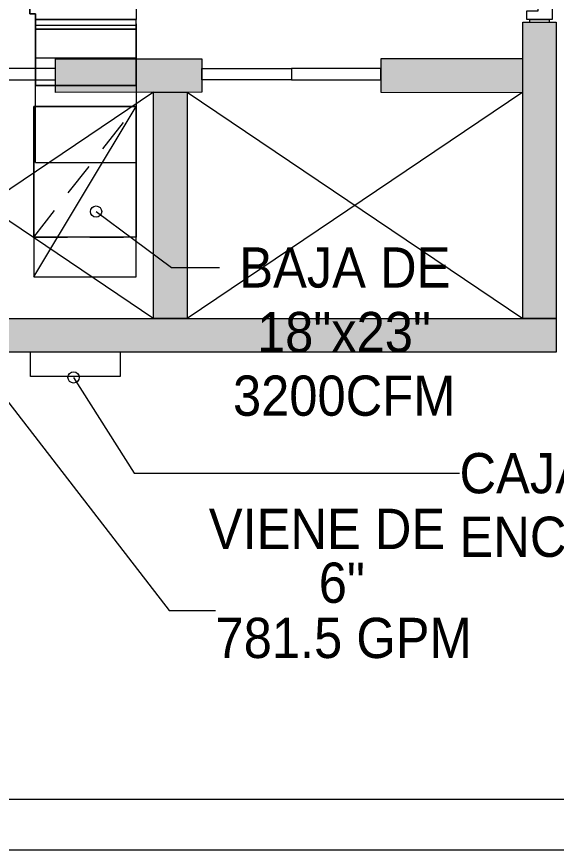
# Model space of a CAD drawing. Header units: metres. Extents: x 31.9 to 124, y -29 to 44.
# Drawn here: x 66.242 to 68.654, y -16.565 to -12.837 of the extents above; entities that cross this region are included whole.
import ezdxf

# ---------------------------------------------------------------- set-up
doc = ezdxf.new("R2010")
doc.units = ezdxf.units.M
doc.header["$LTSCALE"] = 100
doc.linetypes.add('Hidden 1_5', pattern=[0.0022, 0.0015, -0.0007])
doc.layers.add('A-DETL', color=7, linetype='Continuous', lineweight=9, true_color=0x00a600)
for name, color, linetype, lineweight in [('A-GENM', 7, 'Continuous', 18), ('ARQ', 8, 'Continuous', 0), ('G-ANNO-TEXT', 7, 'Continuous', 9), ('M-HVAC-DUCT', 7, 'Continuous', 18), ('M-HVAC-DUCT-ANNO', 7, 'Hidden 1_5', 18), ('M-HVAC-DUCT-IDEN', 7, 'Continuous', 9), ('P-PIPE-IDEN', 7, 'Continuous', 9)]:
    doc.layers.add(name, color=color, linetype=linetype, lineweight=lineweight)
doc.styles.add('SansSerif', font='SANSS__.TTF', dxfattribs={"width": 0.9, "height": 0.18})

# ---------------------------------------------------------------- blocks, each defined once
blk = doc.blocks.new('P6-7-8')
at = {"layer": 'ARQ', "ltscale": 0.03}
h = blk.add_hatch(color=256, dxfattribs=at)
h.dxf.hatch_style = 1
h.paths.add_polyline_path([(143.989, -2853.8549), (140.3375, -2853.855), (140.3375, -2854.005), (143.989, -2854.0049)])
h.paths.add_polyline_path([(138.6866, -2855.3571), (138.6866, -2855.2071), (139.2504, -2855.2067), (139.2504, -2855.3568)])
h.paths.add_polyline_path([(140.0504, -2855.3573), (140.0504, -2855.2073), (140.7044, -2855.207), (140.7044, -2855.357)])
h.paths.add_polyline_path([(142.1381, -2855.3576), (142.1381, -2855.2075), (141.5044, -2855.207), (141.5044, -2855.357)])
h.paths.add_polyline_path([(142.2882, -2856.369), (142.1381, -2856.369), (142.1381, -2855.044), (142.2881, -2855.044)])
h.paths.add_polyline_path([(135.0455, -2856.369), (142.2882, -2856.369), (142.2882, -2856.519), (135.0455, -2856.519)])
h.paths.add_polyline_path([(140.639, -2856.3689), (140.4889, -2856.3689), (140.4889, -2855.3571), (140.6389, -2855.3571)])
h.paths.add_polyline_path([(138.9898, -2856.3688), (138.8398, -2856.3688), (138.8397, -2855.357), (138.9897, -2855.357)])
h.paths.add_polyline_path([(135.0457, -2856.369), (135.0455, -2855.3568), (135.1956, -2855.3568), (135.1957, -2856.369)])
h.paths.add_polyline_path([(135.0455, -2855.3571), (135.0455, -2855.207), (137.3866, -2855.2067), (137.3866, -2855.3568)])
at = {"layer": 'ARQ'}
for p, q in [((138.9899, -2855.3564), (140.4894, -2856.3687)), ((140.4889, -2855.3565), (138.9899, -2856.3688)), ((140.639, -2855.3565), (142.1385, -2856.3688)), ((142.138, -2855.3566), (140.639, -2856.3689))]:
    blk.add_line(p, q, dxfattribs=at)
for points in [[(142.2074, -2854.9806), (142.2692, -2854.9806), (142.2692, -2855.0313), (142.1567, -2855.0313), (142.1567, -2854.9933), (142.2074, -2854.9933), (142.2074, -2854.9806)], [(142.1694, -2855.044), (142.1694, -2855.0313), (142.2565, -2855.0313), (142.2565, -2855.044)]]:
    blk.add_lwpolyline(points, dxfattribs=at)
for points in [[(142.2882, -2856.369), (142.1381, -2856.369), (142.1381, -2855.044), (142.2881, -2855.044)], [(135.0455, -2856.369), (142.2882, -2856.369), (142.2882, -2856.519), (135.0455, -2856.519)]]:
    blk.add_lwpolyline(points, close=True, dxfattribs=at)
for points, elevation in [([(140.0504, -2855.3573), (140.0504, -2855.2073), (140.7044, -2855.207), (140.7044, -2855.357)], -2415.091), ([(142.1381, -2855.3576), (142.1381, -2855.2075), (141.5044, -2855.207), (141.5044, -2855.357)], -2415.091), ([(139.6504, -2855.2504), (139.6504, -2855.3011), (140.0504, -2855.3011), (140.0504, -2855.2504)], -2415.091), ([(141.1044, -2855.2504), (141.1044, -2855.3011), (140.7044, -2855.3011), (140.7044, -2855.2504)], -2415.091), ([(141.1044, -2855.2504), (141.1044, -2855.3011), (141.5044, -2855.3011), (141.5044, -2855.2504)], -2415.091), ([(140.639, -2856.3689), (140.4889, -2856.3689), (140.4889, -2855.3571), (140.6389, -2855.3571)], 1207.5455)]:
    blk.add_lwpolyline(points, close=True, dxfattribs=dict(at, elevation=elevation))
blk = doc.blocks.new('Rectangular Elbow - Mitered - Single Thickness Vanes - LAMINA-2840867-NIVEL 07')
at = {"layer": 'A-GENM', "color": 4, "true_color": 0x00ffff}
for p, q in [((66.326, -12.8694), (66.326, -12.9113)), ((66.326, -12.8921), (66.326, -12.934)), ((66.776, -12.8694), (66.776, -12.9113)), ((66.776, -12.8921), (66.776, -12.934)), ((66.326, -12.9148), (66.326, -12.9567)), ((66.326, -12.9375), (66.326, -12.9794)), ((66.776, -12.9148), (66.776, -12.9567)), ((66.776, -12.9375), (66.776, -12.9794)), ((66.326, -12.9602), (66.326, -13.0021)), ((66.776, -12.9602), (66.776, -13.0021)), ((66.326, -12.9828), (66.326, -13.0247)), ((66.776, -12.9828), (66.776, -13.0247))]:
    blk.add_line(p, q, dxfattribs=at)
at = {"layer": 'M-HVAC-DUCT', "color": 4, "true_color": 0x00ffff}
for p, q in [((66.326, -12.8498), (66.776, -12.8498)), ((66.776, -12.8498), (66.326, -12.8498)), ((66.326, -12.8498), (66.326, -12.8752)), ((66.326, -13.0225), (66.326, -12.8498)), ((66.776, -12.8752), (66.776, -12.8498)), ((66.776, -13.0225), (66.776, -12.8498)), ((66.326, -12.8752), (66.776, -12.8752)), ((66.326, -12.8931), (66.326, -12.8752)), ((66.326, -13.1446), (66.326, -12.8931)), ((66.776, -12.8931), (66.326, -12.8931)), ((66.776, -12.8752), (66.776, -12.8931)), ((66.776, -12.8931), (66.776, -13.1446)), ((66.776, -13.0225), (66.326, -13.0225)), ((66.326, -13.0225), (66.326, -13.1446)), ((66.776, -13.1446), (66.776, -13.0225)), ((66.326, -13.1446), (66.776, -13.1446))]:
    blk.add_line(p, q, dxfattribs=at)
blk = doc.blocks.new('Rectangular Elbow - Mitered - Single Thickness Vanes - LAMINA-2840884-NIVEL 07')
at = {"layer": 'A-GENM', "color": 4, "true_color": 0x00ffff}
for centre in [(-0.1856, 0.1856), (-0.1856, 0.1856), (-0.1326, 0.1326), (-0.1326, 0.1326), (-0.0795, 0.0795), (-0.0795, 0.0795), (-0.0265, 0.0265), (-0.0265, 0.0265), (0.0265, -0.0265), (0.0265, -0.0265), (0.0795, -0.0795), (0.0795, -0.0795)]:
    blk.add_arc(centre, 0.075, 270, 360, dxfattribs=at)
at = {"layer": 'M-HVAC-DUCT', "color": 4, "true_color": 0x00ffff}
for p, q in [((-0.2504, 0.225), (-0.2504, -0.225)), ((-0.2504, -0.225), (-0.2504, 0.225)), ((-0.2504, 0.225), (-0.225, 0.225)), ((-0.225, 0.225), (-0.2504, 0.225)), ((-0.225, 0.225), (-0.225, 0.2504)), ((0.225, 0.2504), (-0.225, 0.2504)), ((-0.225, 0.2504), (0.225, 0.2504)), ((-0.225, 0.2504), (-0.225, 0.225)), ((0.225, -0.225), (0.225, 0.2504)), ((0.225, 0.2504), (0.225, -0.225)), ((0.225, -0.225), (-0.2504, -0.225)), ((0.225, -0.225), (-0.2504, -0.225))]:
    blk.add_line(p, q, dxfattribs=at)
blk = doc.blocks.new('M_Rectangular Transition - Angle - 25 LAMINA-2843079-NIVEL 07')
at = {"layer": 'M-HVAC-DUCT', "color": 4, "true_color": 0x00ffff}
for p, q in [((66.3188, -13.2381), (66.3188, -14.0001)), ((66.3188, -13.8223), (66.3188, -13.2381)), ((66.776, -13.2381), (66.3188, -13.2381)), ((66.3188, -13.2381), (66.776, -13.2381)), ((66.776, -14.0001), (66.776, -13.2381)), ((66.776, -13.2381), (66.776, -13.8223)), ((66.3188, -13.8223), (66.3188, -14.0001)), ((66.776, -13.8223), (66.3188, -13.8223)), ((66.776, -14.0001), (66.776, -13.8223)), ((66.3188, -14.0001), (66.776, -14.0001))]:
    blk.add_line(p, q, dxfattribs=at)

msp = doc.modelspace()

# ---------------------------------------------------------------- linework, layer by layer
at = {"layer": 'A-DETL', "color": 1, "true_color": 0xff0000}
for p, q in [((66.3046, -14.3361), (66.7046, -14.3361)), ((66.3046, -14.4461), (66.3046, -14.3361)), ((66.7046, -14.3361), (66.7046, -14.4461)), ((66.7046, -14.4461), (66.3046, -14.4461))]:
    msp.add_line(p, q, dxfattribs=at)
at = {"layer": 'G-ANNO-TEXT'}
for p, q in [((66.5969, -13.7084), (66.9343, -13.9586)), ((66.9343, -13.9586), (67.1477, -13.9586)), ((66.4964, -14.4506), (66.7677, -14.8786)), ((66.7677, -14.8786), (68.2211, -14.8786))]:
    msp.add_line(p, q, dxfattribs=at)
for centre in [(66.5969, -13.7084), (66.4964, -14.4506)]:
    msp.add_circle(centre, 0.025, dxfattribs=at)
at = {"layer": 'M-HVAC-DUCT', "color": 4, "true_color": 0x00ffff}
for p, q in [((66.326, -12.8931), (66.776, -12.8931)), ((66.326, -13.4896), (66.326, -12.8931)), ((66.776, -12.8931), (66.776, -13.2381)), ((66.776, -13.1446), (66.326, -13.1446)), ((66.326, -13.4896), (66.776, -13.4896))]:
    msp.add_line(p, q, dxfattribs=at)
at = {"layer": 'M-HVAC-DUCT', "color": 3, "true_color": 0x00ff00}
for p, q in [((59.1216, -16.3368), (70.0454, -16.3368)), ((70.0454, -16.5654), (59.1216, -16.5654))]:
    msp.add_line(p, q, dxfattribs=at)
at = {"layer": 'M-HVAC-DUCT-ANNO', "color": 4, "linetype": 'Continuous', "true_color": 0x00ffff}
for p, q in [((66.776, -13.2381), (66.3188, -13.2381)), ((66.3188, -13.2381), (66.3188, -14.0001)), ((66.3188, -14.0001), (66.776, -13.2381)), ((66.776, -14.0001), (66.776, -13.2381)), ((66.3188, -14.0001), (66.776, -14.0001))]:
    msp.add_line(p, q, dxfattribs=at)
at = {"layer": 'M-HVAC-DUCT-ANNO', "color": 4, "true_color": 0x00ffff}
for p, q in [((66.776, -13.2381), (66.3188, -13.2381)), ((66.3188, -13.2381), (66.3188, -13.8223)), ((66.3188, -13.8223), (66.776, -13.2381)), ((66.776, -13.8223), (66.776, -13.2381)), ((66.3188, -13.8223), (66.776, -13.8223))]:
    msp.add_line(p, q, dxfattribs=at)
at = {"layer": 'P-PIPE-IDEN'}
for p, q in [((65.6654, -13.8629), (66.9236, -15.493)), ((66.9236, -15.493), (67.1307, -15.493))]:
    msp.add_line(p, q, dxfattribs=at)

# ---------------------------------------------------------------- block references
at = {"layer": 'ARQ', "linetype": 'Continuous'}
msp.add_blockref('P6-7-8', (-73.6348, 2842.1819), dxfattribs=at)
at = {"layer": 'M-HVAC-DUCT', "color": 4, "true_color": 0x00ffff, "rotation": 90}
msp.add_blockref('Rectangular Elbow - Mitered - Single Thickness Vanes - LAMINA-2840884-NIVEL 07', (66.551, -12.5994), dxfattribs=at)
at = {"layer": 'M-HVAC-DUCT', "color": 4, "true_color": 0x00ffff}
for name in ['Rectangular Elbow - Mitered - Single Thickness Vanes - LAMINA-2840867-NIVEL 07', 'M_Rectangular Transition - Angle - 25 LAMINA-2843079-NIVEL 07']:
    msp.add_blockref(name, (0, 0), dxfattribs=at)

# ---------------------------------------------------------------- texts
at = {"layer": 'G-ANNO-TEXT', "char_height": 0.18, "attachment_point": 1, "style": 'SansSerif'}
for s, insert, width in [('BAJA DE', (67.237, -13.8686), 1.125569), ('CAJA DE ', (68.2211, -14.7886), 1.212152), ('VIENE DE', (67.1007, -15.0377), 1.255443), ('ENCLAVAMIENTO', (68.2211, -15.073), 2.30886)]:
    msp.add_mtext(s, dxfattribs=dict(at, insert=insert, width=width))
at = {"layer": 'M-HVAC-DUCT-IDEN', "char_height": 0.18, "attachment_point": 1, "style": 'SansSerif'}
for s, insert, width in [('18"x23"', (67.316, -14.1575), 0.930759), ('3200CFM', (67.2088, -14.4419), 1.190506)]:
    msp.add_mtext(s, dxfattribs=dict(at, insert=insert, width=width))
at = {"layer": 'P-PIPE-IDEN', "char_height": 0.18, "attachment_point": 1, "style": 'SansSerif'}
for s, insert, width in [('6"', (67.592, -15.2785), 0.245316), ('781.5 GPM', (67.1307, -15.5254), 1.36367)]:
    msp.add_mtext(s, dxfattribs=dict(at, insert=insert, width=width))

doc.saveas('drawing.dxf')
